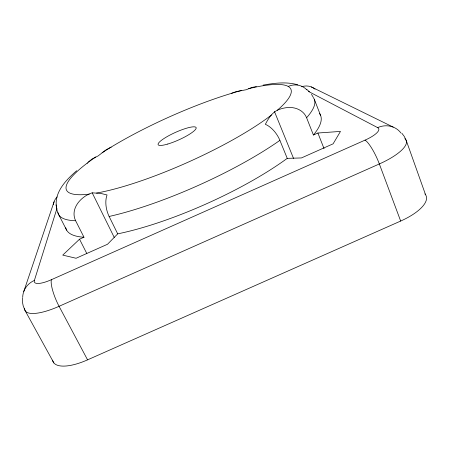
<?xml version="1.0" encoding="UTF-8"?>
<svg xmlns="http://www.w3.org/2000/svg" width="449" height="449" viewBox="0 0 449 449"><rect width="100%" height="100%" fill="white"/><g stroke="black" fill="none" stroke-linecap="round" stroke-linejoin="round"><path stroke-width="0.67" d="M22.517 298.024L22.45 302.087L23.202 305.876L25.015 310.455L53.863 362.921M56.636 208.078C53.554 192.722 66.02 179.886 76.684 170.743M22.703 297.339A20.996 19.245 3 0 1 34.388 280.406L56.933 208.516M23.775 291.496L54.076 201.753M87.168 163.324L87.471 162.97M109.129 216.469A19.773 11.68 74.9 0 1 107.036 194.933L100.885 193.452L92.202 192.829C81.084 196.303 69.786 208.656 75.623 220.728L83.98 237.224L79.529 239.205L62.742 255.111L76.066 258.259L107.507 244.262L117.689 233.856A139.347 34.073 -24.2 0 0 287.248 158.357L301.414 157.941L333.102 143.832L340.477 131.422L317.903 133.016L313.413 135.014L306.594 117.75C304.091 111.229 297.019 107.575 290.284 107.507C286.226 107.378 282.174 108.237 278.425 109.758C272.319 112.093 268.311 118.62 265.353 124.317A19.823 11.27 57.2 0 1 279.89 140.369M88.425 161.949L92.051 159.002L98.118 155.921L105.936 149.927L111.071 147.132A15.35 6.23 59.5 0 0 110.909 147.424M231.476 93.33L236.213 91.596L246.299 89.716L251.766 87.493L256.379 86.562M34.393 280.401A21.361 5.932 -28 0 0 51.377 279.705L365.043 140.127A21.451 6 -20.4 0 0 377.62 127.623A21.148 19.453 -47.7 0 1 400.985 133.033M52.572 360.154A41.577 15.541 -29.6 0 0 87.566 359.851L400.671 221.048A41.751 15.721 -18.9 0 0 424.906 193.901M263.108 85.125C274.496 83.071 286.535 81.538 297.833 84.827M311.342 86.926L393.195 127.101M308.435 91.433L377.626 127.617M306.796 89.503L309.445 91.742M401.894 133.297L404.252 136.401L406.384 140.868L425.545 194.709M311.488 94.357L313.02 96.861M87.566 359.851L59.077 306.302A21.299 5.192 67 0 1 51.371 279.71M58.74 214.723L66.648 230.163M79.529 239.205L86.797 253.494M92.202 192.829L114.254 237.459M117.689 233.856L109.129 216.463A140.228 31.183 -24.2 0 0 279.884 140.369L287.248 158.357M274.446 111.509L293.528 158.402M320.631 115.545L314.345 99.414M58.241 213.662L57.191 211.002L56.041 204.828M317.903 133.016L324.049 148.641M400.671 221.048L379.343 163.952A21.417 4.613 65.1 0 0 365.043 140.127M313.149 97.433A140.228 31.183 -24.2 0 1 306.594 117.75M75.623 220.728A140.228 31.183 -24.2 0 1 57.927 212.54M288.163 86.433A17.505 16.686 -52.6 0 1 306.869 89.856M277.336 110.218A123.071 24.504 -24.2 0 0 288.185 86.421A123.099 24.51 -24.2 0 0 248.651 88.666M89.278 194.142A123.116 24.515 -24.2 0 1 95.744 156.976M102.119 152.739A123.048 24.499 -24.2 0 1 241.377 90.513M319.357 113.367A139.347 34.073 -24.2 0 1 313.413 135.014M83.98 237.224A139.347 34.073 -24.2 0 1 65.739 227.789M271.471 115.006A123.032 24.493 -24.2 0 1 96.546 193.048M24.572 308.53A42.453 12.847 -28.4 0 0 59.083 306.302L379.343 163.952A42.644 12.993 -20.1 0 0 404.875 138.69M301.621 86.752A14.705 13.958 -53 0 1 315.03 89.138M53.397 204.536A14.626 13.863 8 0 1 57.113 196.937M167.803 144.034A20.822 4.097 -24.2 0 0 196.191 127.903A20.822 4.097 -24.2 0 0 167.37 136.474A20.822 4.097 -24.2 0 0 167.803 144.034"/></g></svg>
